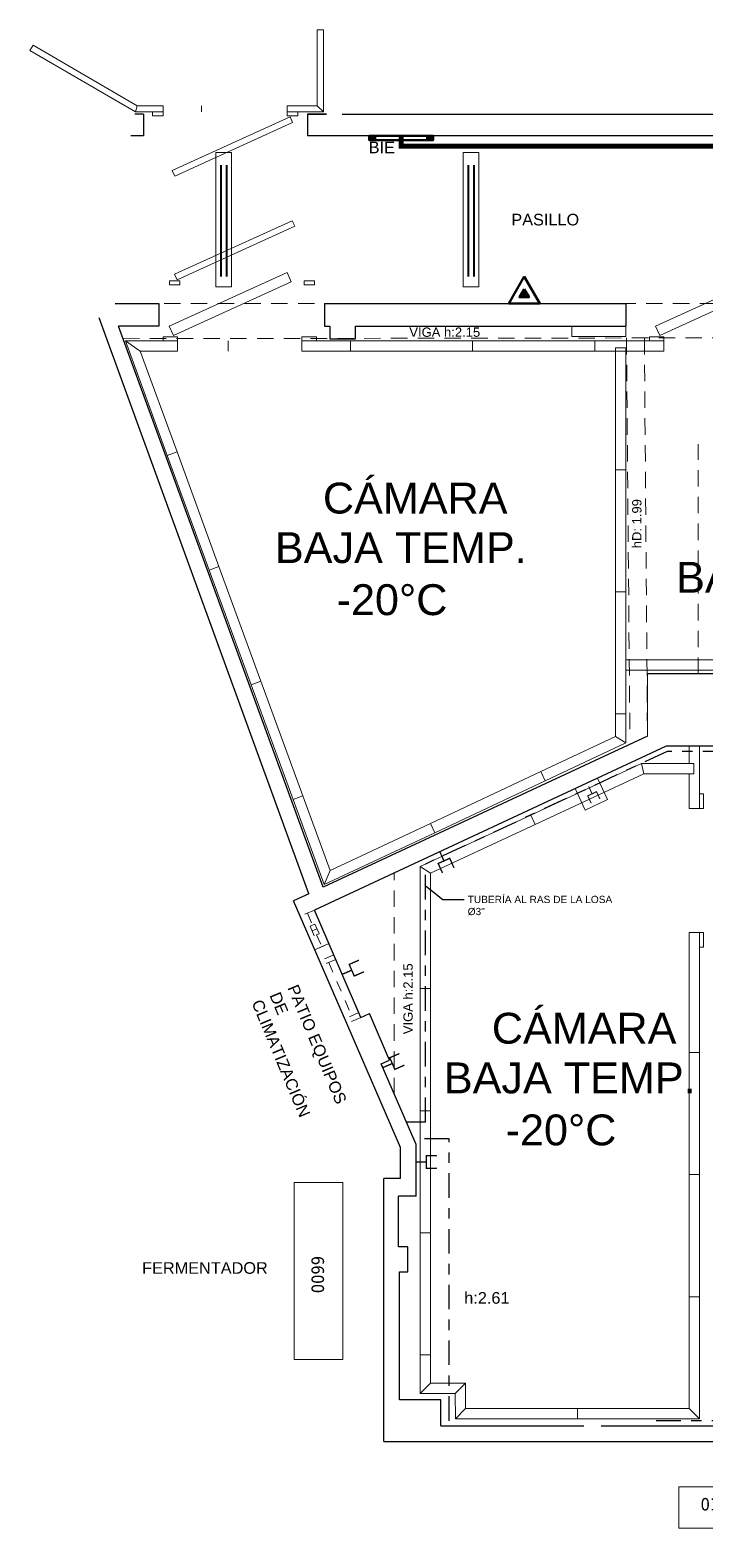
# Model space of a CAD drawing. Header units: metres. Extents: x 3356.8 to 3428.6, y 1327.4 to 1341.9.
# Drawn here: x 3356.82 to 3363.33, y 1327.42 to 1341.9 of the extents above; entities that cross this region are included whole.
import ezdxf
from ezdxf import colors
from ezdxf.entities.mleader import LeaderData, LeaderLine
from ezdxf.math import Vec2, Vec3

# ---------------------------------------------------------------- set-up
doc = ezdxf.new("R2010")
doc.units = ezdxf.units.M
doc.header["$LTSCALE"] = 0.025
for name, pattern in [('CENTER2', [28.575, 19.05, -3.175, 3.175, -3.175]), ('DASHED2', [9.525, 6.35, -3.175]), ('HIDDEN', [9.525, 6.35, -3.175])]:
    doc.linetypes.add(name, pattern=pattern)
for name, color, linetype, lineweight in [('EQUIPAMIENTO', 8, 'Continuous', 13), ('I_Elec_Luminarias', 30, 'Continuous', 15), ('I_Elec_Tomacorrientes', 170, 'Continuous', 15), ('MURO', 5, 'Continuous', 25), ('PCI_EXTINTORES', 10, 'Continuous', 50), ('PROYECCION', 7, 'DASHED2', 9), ('PROYECCION EQUIPOS CLIMA-VENTILACION', 34, 'HIDDEN', 15), ('PROYECCION VIGAS', 252, 'DASHED2', 9), ('TEXTO', 142, 'Continuous', 18), ('VISTA', 2, 'Continuous', 9)]:
    doc.layers.add(name, color=color, linetype=linetype, lineweight=lineweight)
doc.layers.add('I_GAS_TEXTO', color=2, linetype='Continuous')
doc.layers.add('I_GAS_TUBERÍA GAS', color=20, linetype='CENTER2')
doc.styles.add('ROQUE', font='arial.ttf')
doc.styles.get("Standard").update_dxf_attribs({"font": 'arial.ttf'})
doc.styles.add('Tahoma', font='tahoma.ttf', dxfattribs={"height": 0.2})

# ---------------------------------------------------------------- blocks, each defined once
blk = doc.blocks.new('Ventilador extractor 0.35.')
at = {"layer": 'PROYECCION EQUIPOS CLIMA-VENTILACION', "ltscale": 0.3}
for points in [[(0.138, 0.06), (0, 0)], [(0.069, 0.03), (0.119, -0.086)], [(0.096, -0.096), (0.136, -0.188)], [(0.142, -0.076), (0.182, -0.168)], [(0.159, -0.178), (0.209, -0.293)]]:
    blk.add_lwpolyline(points, dxfattribs=at)
at = {"layer": 'PROYECCION EQUIPOS CLIMA-VENTILACION'}
for points in [[(0.096, -0.096), (0.142, -0.076)], [(0.116, -0.142), (0.162, -0.122)], [(0.159, -0.178), (0.182, -0.168)]]:
    blk.add_lwpolyline(points, dxfattribs=at)
at = {"layer": 'PROYECCION EQUIPOS CLIMA-VENTILACION', "ltscale": 0.3}
blk.add_lwpolyline([(0.277, -0.262), (0.141, -0.325)], close=True, dxfattribs=at)
blk = doc.blocks.new('Ventana a.0.66')
at = {"layer": 'PROYECCION', "ltscale": 0.6}
for points in [[(3423.288, 1332.965), (3423.15, 1332.905)], [(3423.17, 1332.859), (3423.15, 1332.905)], [(3423.307, 1332.919), (3423.17, 1332.859)], [(3423.392, 1332.345), (3423.17, 1332.859)], [(3423.239, 1332.889), (3423.461, 1332.375)], [(3423.307, 1332.919), (3423.288, 1332.965)], [(3423.53, 1332.405), (3423.307, 1332.919)], [(3423.53, 1332.405), (3423.392, 1332.345)], [(3423.412, 1332.299), (3423.392, 1332.345)], [(3423.55, 1332.359), (3423.412, 1332.299)], [(3423.55, 1332.359), (3423.53, 1332.405)]]:
    blk.add_lwpolyline(points, dxfattribs=at)
blk = doc.blocks.new('BIE 0.6')
h = blk.add_hatch(color=256)
h.dxf.hatch_style = 1
h.paths.add_polyline_path([(0, 0), (0.059, 0), (0.059, -0.04), (0, -0.04)])
h = blk.add_hatch(color=256)
h.dxf.hatch_style = 1
h.paths.add_polyline_path([(0.561, 0), (0.62, 0), (0.62, -0.04), (0.561, -0.04)])
blk.add_lwpolyline([(0, 0), (0, -0.04), (0.62, -0.04), (0.62, 0), (0, 0)])
for points in [[(0, 0), (0.059, 0), (0.059, -0.04), (0, -0.04)], [(0.561, 0), (0.62, 0), (0.62, -0.04), (0.561, -0.04)]]:
    blk.add_lwpolyline(points, close=True)
blk = doc.blocks.new('EXTINTOR')
h = blk.add_hatch(color=256)
h.dxf.hatch_style = 1
h.paths.add_polyline_path([(0, 0.083), (0.046, 0.003), (-0.047, 0.003)])
for points in [[(0, 0.203), (0.15, -0.057), (-0.15, -0.057)], [(0, 0.083), (0.046, 0.003), (-0.047, 0.003)]]:
    blk.add_lwpolyline(points, close=True)
blk = doc.blocks.new('099')
blk.add_lwpolyline([(0, 0), (1.71, 0), (1.71, 0.47), (0, 0.47)], close=True)
at = {"insert": (0.641, 0.179), "char_height": 0.12, "attachment_point": 7, "style": 'Tahoma'}
blk.add_mtext('0099', dxfattribs=at)
blk = doc.blocks.new('100')
blk.add_lwpolyline([(0, 0), (0.76, 0), (0.76, 0.4), (0, 0.4)], close=True)
at = {"insert": (0.21, 0.168), "char_height": 0.12, "attachment_point": 7, "style": 'Tahoma'}
blk.add_mtext('0100', dxfattribs=at)
blk = doc.blocks.new('fluorescente 2x36w')
blk.add_lwpolyline([(0, -0.15), (1.3, -0.15), (1.3, 0), (0, 0)], close=True)
at = {"lineweight": 40}
for points in [[(0.1, -0.05), (1.178, -0.05)], [(0.1, -0.105), (1.178, -0.105)]]:
    blk.add_lwpolyline(points, dxfattribs=at)
blk = doc.blocks.new('TOMACORRIENTE')
for p, q in [((2012.122, 1879.726), (2012.122, 1879.626)), ((2012.122, 1879.626), (2012.244, 1879.626)), ((2012.183, 1879.626), (2012.183, 1879.526)), ((2012.244, 1879.726), (2012.244, 1879.626))]:
    blk.add_line(p, q)
at = {"const_width": 0.013}
for points in [[(2012.122, 1879.726), (2012.122, 1879.626), (2012.244, 1879.626), (2012.244, 1879.726)], [(2012.183, 1879.526), (2012.183, 1879.626)]]:
    blk.add_lwpolyline(points, dxfattribs=at)
blk = doc.blocks.new('TOMA HERMETICA')
for p, q in [((3136.448, 1574.01), (3136.448, 1573.933)), ((3136.448, 1573.933), (3136.542, 1573.933)), ((3136.495, 1573.933), (3136.495, 1573.856)), ((3136.542, 1574.01), (3136.542, 1573.933))]:
    blk.add_line(p, q)
blk.add_lwpolyline([(3136.384, 1574.047), (3136.622, 1574.047), (3136.622, 1573.819), (3136.384, 1573.819)], close=True)
at = {"const_width": 0.01}
for points in [[(3136.448, 1574.01), (3136.448, 1573.933), (3136.542, 1573.933), (3136.542, 1574.01)], [(3136.495, 1573.856), (3136.495, 1573.933)]]:
    blk.add_lwpolyline(points, dxfattribs=at)

msp = doc.modelspace()

# ---------------------------------------------------------------- linework, layer by layer
at = {"layer": 'I_GAS_TUBERÍA GAS', "ltscale": 0.5}
for points in [[(3364.634, 1334.929), (3362.975, 1334.929), (3360.638, 1333.84)], [(3360.638, 1331.347), (3360.638, 1333.84)], [(3360.638, 1331.347), (3360.454, 1331.347)], [(3360.868, 1331.184), (3360.525, 1331.184)], [(3360.868, 1328.461), (3360.868, 1331.184)], [(3365.258, 1328.461), (3362.848, 1328.461)]]:
    msp.add_lwpolyline(points, dxfattribs=at)
at = {"layer": 'MURO', "color": 4}
msp.add_line((3359.499, 1341.089), (3359.684, 1341.089), dxfattribs=at)
at = {"layer": 'MURO', "color": 5}
for p, q in [((3358.064, 1339.259), (3358.064, 1339.039)), ((3359.664, 1339.259), (3359.664, 1339.039)), ((3358.064, 1339.039), (3357.674, 1339.039))]:
    msp.add_line(p, q, dxfattribs=at)
at = {"layer": 'MURO'}
for p, q in [((3362.574, 1339.259), (3362.574, 1339.039)), ((3360.788, 1328.661), (3360.388, 1328.661)), ((3360.788, 1328.661), (3360.388, 1328.661)), ((3360.788, 1328.411), (3360.788, 1328.661)), ((3360.788, 1328.411), (3360.788, 1328.661)), ((3362.338, 1328.411), (3365.308, 1328.411))]:
    msp.add_line(p, q, dxfattribs=at)
at = {"layer": 'MURO', "color": 4}
for points in [[(3357.914, 1341.089), (3357.83, 1341.089)], [(3357.914, 1341.089), (3357.914, 1340.879)], [(3359.499, 1341.089), (3359.499, 1340.879)], [(3357.914, 1340.879), (3357.794, 1340.879)]]:
    msp.add_lwpolyline(points, dxfattribs=at)
at = {"layer": 'MURO'}
for points in [[(3359.684, 1341.089), (3359.499, 1341.089)], [(3359.834, 1341.089), (3373.554, 1341.089)], [(3359.513, 1333.554), (3359.365, 1333.485)], [(3359.878, 1332.299), (3359.365, 1333.485)], [(3360.016, 1332.359), (3359.567, 1333.396)], [(3360.398, 1331.1), (3359.878, 1332.299)], [(3360.016, 1332.359), (3360.098, 1332.395)], [(3360.293, 1331.945), (3360.098, 1332.395)], [(3360.21, 1331.909), (3360.293, 1331.945)], [(3360.548, 1331.131), (3360.21, 1331.909)], [(3360.238, 1328.261), (3368.788, 1328.261), (3371.094, 1331.815)], [(3360.548, 1330.801), (3360.548, 1331.131)], [(3360.398, 1330.801), (3360.398, 1331.1)], [(3360.398, 1330.801), (3360.238, 1330.801)], [(3360.238, 1328.261), (3360.238, 1330.801)], [(3360.548, 1330.801), (3360.548, 1330.801)], [(3360.548, 1330.631), (3360.548, 1330.801)], [(3360.548, 1330.631), (3360.378, 1330.631)], [(3360.378, 1330.141), (3360.378, 1330.631)], [(3360.468, 1330.141), (3360.378, 1330.141)], [(3360.468, 1329.901), (3360.468, 1330.141)], [(3360.388, 1328.661), (3360.388, 1329.901)], [(3360.388, 1329.901), (3360.468, 1329.901)], [(3360.788, 1328.411), (3362.168, 1328.411)], [(3362.338, 1328.411), (3365.308, 1328.411)]]:
    msp.add_lwpolyline(points, dxfattribs=at)
at = {"layer": 'MURO', "color": 5}
for points in [[(3373.704, 1340.879), (3359.499, 1340.879)], [(3357.642, 1339.259), (3358.064, 1339.259)], [(3359.664, 1339.259), (3362.574, 1339.259)], [(3359.513, 1333.554), (3357.486, 1339.119)], [(3359.65, 1333.618), (3357.674, 1339.039)], [(3359.664, 1339.039), (3359.714, 1339.039), (3359.714, 1338.919), (3359.964, 1338.919), (3359.964, 1339.039)], [(3359.964, 1339.039), (3362.574, 1339.039)], [(3363.494, 1335.679), (3362.784, 1335.679)], [(3362.784, 1335.078), (3359.65, 1333.618)], [(3362.964, 1334.979), (3359.567, 1333.396)], [(3366.044, 1334.979), (3362.964, 1334.979)]]:
    msp.add_lwpolyline(points, dxfattribs=at)
at = {"layer": 'PCI_EXTINTORES', "const_width": 0.05}
msp.add_lwpolyline([(3371.544, 1340.879), (3371.544, 1340.779), (3360.404, 1340.779), (3360.404, 1340.879)], dxfattribs=at)
at = {"layer": 'PROYECCION VIGAS'}
for points in [[(3358.114, 1339.259), (3366.274, 1339.259)], [(3357.718, 1338.919), (3364.914, 1338.929)], [(3362.581, 1338.926), (3362.614, 1335.078)], [(3362.754, 1338.926), (3362.784, 1335.078)], [(3363.274, 1335.679), (3363.274, 1337.899)], [(3360.588, 1330.801), (3360.588, 1333.872)], [(3360.338, 1331.616), (3360.338, 1333.755)]]:
    msp.add_lwpolyline(points, dxfattribs=at)
at = {"layer": 'VISTA', "color": 6}
for p, q in [((3357.838, 1341.111), (3357.854, 1341.171)), ((3358.104, 1341.111), (3357.838, 1341.111)), ((3357.854, 1341.171), (3358.104, 1341.171)), ((3358.104, 1341.111), (3358.104, 1341.171)), ((3358.104, 1341.171), (3358.104, 1341.111)), ((3358.474, 1341.111), (3358.474, 1341.171)), ((3358.474, 1341.171), (3358.474, 1341.111)), ((3359.304, 1341.171), (3359.594, 1341.171)), ((3359.304, 1341.111), (3359.304, 1341.171)), ((3359.304, 1341.171), (3359.304, 1341.111)), ((3359.654, 1341.111), (3359.304, 1341.111)), ((3359.594, 1341.171), (3359.654, 1341.111))]:
    msp.add_line(p, q, dxfattribs=at)
at = {"layer": 'VISTA'}
for p, q in [((3359.104, 1340.879), (3359.104, 1340.879)), ((3362.054, 1339.039), (3362.054, 1338.939)), ((3362.054, 1338.939), (3362.574, 1338.939)), ((3362.574, 1338.939), (3362.574, 1339.039))]:
    msp.add_line(p, q, dxfattribs=at)
at = {"layer": 'VISTA', "color": 4}
for p, q in [((3359.499, 1340.879), (3359.83, 1340.879)), ((3357.74, 1338.899), (3358.245, 1338.899)), ((3357.883, 1338.799), (3357.74, 1338.899)), ((3358.245, 1338.799), (3357.883, 1338.799)), ((3358.245, 1338.899), (3358.245, 1338.799)), ((3358.245, 1338.799), (3358.245, 1338.899)), ((3358.734, 1338.799), (3358.734, 1338.899)), ((3358.734, 1338.899), (3358.734, 1338.799)), ((3359.445, 1338.899), (3359.914, 1338.899)), ((3359.445, 1338.899), (3359.445, 1338.799)), ((3359.445, 1338.799), (3359.445, 1338.899)), ((3359.914, 1338.799), (3359.445, 1338.799)), ((3359.914, 1338.899), (3359.914, 1338.799)), ((3362.274, 1338.899), (3362.943, 1338.899)), ((3362.274, 1338.799), (3362.274, 1338.899)), ((3362.943, 1338.799), (3362.274, 1338.799)), ((3362.943, 1338.899), (3362.943, 1338.799)), ((3362.943, 1338.799), (3362.943, 1338.899)), ((3363.188, 1334.979), (3363.288, 1334.979)), ((3363.188, 1334.813), (3363.188, 1334.979)), ((3363.288, 1334.979), (3363.288, 1334.379)), ((3363.188, 1334.379), (3363.188, 1334.713)), ((3363.288, 1334.379), (3363.188, 1334.379))]:
    msp.add_line(p, q, dxfattribs=at)
at = {"layer": 'VISTA', "color": 5}
msp.add_line((3362.784, 1335.679), (3362.784, 1335.078), dxfattribs=at)
at = {"layer": 'VISTA', "color": 6}
for points in [[(3359.594, 1341.903), (3359.654, 1341.903), (3359.654, 1341.111), (3359.594, 1341.171)], [(3356.818, 1341.705), (3356.849, 1341.757), (3357.854, 1341.171), (3357.838, 1341.111)], [(3358.104, 1341.072), (3358.003, 1341.072), (3358.003, 1341.111), (3358.104, 1341.111)], [(3359.405, 1341.072), (3359.304, 1341.072), (3359.304, 1341.111), (3359.405, 1341.111)], [(3359.356, 1341.007), (3358.217, 1340.49), (3358.193, 1340.545), (3359.331, 1341.062)], [(3358.214, 1339.542), (3359.352, 1340.059), (3359.377, 1340.005), (3358.239, 1339.488)], [(3358.165, 1339.477), (3358.266, 1339.477), (3358.266, 1339.439), (3358.165, 1339.439)], [(3359.466, 1339.477), (3359.567, 1339.477), (3359.567, 1339.439), (3359.466, 1339.439)]]:
    msp.add_lwpolyline(points, close=True, dxfattribs=at)
at = {"layer": 'VISTA', "color": 4}
for points in [[(3358.163, 1339.041), (3359.302, 1339.558), (3359.343, 1339.467), (3358.205, 1338.95)], [(3362.862, 1339.041), (3364, 1339.558), (3364.041, 1339.467), (3362.903, 1338.95)], [(3358.105, 1338.937), (3358.245, 1338.937), (3358.245, 1338.899), (3358.105, 1338.899)], [(3359.445, 1338.937), (3359.585, 1338.937), (3359.585, 1338.899), (3359.445, 1338.899)], [(3362.803, 1338.937), (3362.943, 1338.937), (3362.943, 1338.899), (3362.803, 1338.899)], [(3358.239, 1337.825), (3358.145, 1337.79), (3357.74, 1338.899), (3357.883, 1338.799)], [(3359.914, 1338.899), (3361.094, 1338.899), (3361.094, 1338.799), (3359.914, 1338.799)], [(3361.094, 1338.899), (3362.274, 1338.899), (3362.274, 1338.799), (3361.094, 1338.799)], [(3362.576, 1338.832), (3362.576, 1337.652), (3362.476, 1337.652), (3362.476, 1338.832)], [(3358.644, 1336.716), (3358.55, 1336.682), (3358.145, 1337.79), (3358.239, 1337.825)], [(3362.576, 1337.652), (3362.576, 1336.472), (3362.476, 1336.472), (3362.476, 1337.652)], [(3359.049, 1335.608), (3358.955, 1335.574), (3358.55, 1336.682), (3358.644, 1336.716)], [(3362.576, 1336.472), (3362.576, 1335.292), (3362.476, 1335.292), (3362.476, 1336.472)], [(3362.576, 1335.815), (3363.62, 1335.815), (3363.52, 1335.715), (3362.576, 1335.715)], [(3359.454, 1334.5), (3359.36, 1334.465), (3358.955, 1335.574), (3359.049, 1335.608)], [(3362.576, 1335.292), (3362.576, 1335.011), (3362.476, 1335.074), (3362.476, 1335.292)], [(3362.476, 1335.074), (3362.576, 1335.011), (3361.797, 1334.645), (3361.755, 1334.736)], [(3361.755, 1334.736), (3361.797, 1334.645), (3360.729, 1334.144), (3360.687, 1334.234)], [(3361.657, 1334.315), (3362.727, 1334.813), (3362.749, 1334.713), (3361.7, 1334.224)], [(3363.231, 1334.713), (3362.749, 1334.713), (3362.727, 1334.813), (3363.231, 1334.813)], [(3359.717, 1333.779), (3359.661, 1333.642), (3359.36, 1334.465), (3359.454, 1334.5)], [(3363.326, 1334.519), (3363.326, 1334.379), (3363.288, 1334.379), (3363.288, 1334.519)], [(3360.588, 1333.817), (3361.657, 1334.315), (3361.7, 1334.224), (3360.688, 1333.753)], [(3360.687, 1334.234), (3360.729, 1334.144), (3359.661, 1333.642), (3359.717, 1333.779)], [(3360.688, 1333.753), (3360.688, 1332.637), (3360.588, 1332.637), (3360.588, 1333.817)], [(3363.288, 1333.179), (3363.288, 1332.019), (3363.188, 1332.019), (3363.188, 1333.179)], [(3363.326, 1333.179), (3363.326, 1333.039), (3363.288, 1333.039), (3363.288, 1333.179)], [(3360.688, 1332.637), (3360.688, 1331.457), (3360.588, 1331.457), (3360.588, 1332.637)], [(3363.288, 1332.019), (3363.288, 1330.839), (3363.188, 1330.839), (3363.188, 1332.019)], [(3360.688, 1331.457), (3360.688, 1330.277), (3360.588, 1330.277), (3360.588, 1331.457)], [(3363.288, 1330.839), (3363.288, 1329.659), (3363.188, 1329.659), (3363.188, 1330.839)], [(3360.688, 1330.277), (3360.688, 1329.097), (3360.588, 1329.097), (3360.588, 1330.277)], [(3363.288, 1329.659), (3363.288, 1328.479), (3363.188, 1328.579), (3363.188, 1329.659)], [(3360.688, 1329.097), (3360.688, 1328.823), (3360.588, 1328.723), (3360.588, 1329.097)], [(3360.688, 1328.823), (3361.027, 1328.823), (3360.927, 1328.723), (3360.588, 1328.723)], [(3361.027, 1328.823), (3361.027, 1328.579), (3360.928, 1328.479), (3360.927, 1328.723)], [(3361.027, 1328.579), (3362.108, 1328.579), (3362.108, 1328.479), (3360.928, 1328.479)], [(3363.288, 1328.479), (3362.108, 1328.479), (3362.108, 1328.579), (3363.188, 1328.579)]]:
    msp.add_lwpolyline(points, close=True, dxfattribs=at)

# ---------------------------------------------------------------- block references
at = {"layer": 'EQUIPAMIENTO', "rotation": 90}
msp.add_blockref('099', (3359.84, 1329.052), dxfattribs=at)
at = {"layer": 'EQUIPAMIENTO'}
msp.add_blockref('100', (3363.087, 1327.423), dxfattribs=at)
at = {"layer": 'I_Elec_Luminarias', "rotation": 90}
for p in [(3358.614, 1339.419), (3361.004, 1339.419)]:
    msp.add_blockref('fluorescente 2x36w', p, dxfattribs=at)
at = {"layer": 'I_Elec_Tomacorrientes'}
for name, p, rotation in [('TOMA HERMETICA', (5540.54, 4085.868), 204.9826391767911), ('TOMACORRIENTE', (4428.355, 3872.028), 204.1393677221004), ('TOMACORRIENTE', (835.4, 2432.196), 293.4186054363423), ('TOMACORRIENTE', (835.792, 2431.294), 293.4186054363423), ('TOMACORRIENTE', (1481.022, 3343.144), 270)]:
    msp.add_blockref(name, p, dxfattribs=dict(at, rotation=rotation))
at = {"layer": 'PCI_EXTINTORES'}
for name, p in [('BIE 0.6', (3360.094, 1340.879)), ('EXTINTOR', (3361.594, 1339.316))]:
    msp.add_blockref(name, p, dxfattribs=at)
at = {"layer": 'PROYECCION'}
msp.add_blockref('Ventana a.0.66', (-63.534, 0), dxfattribs=at)
at = {"layer": 'PROYECCION EQUIPOS CLIMA-VENTILACION'}
msp.add_blockref('Ventilador extractor 0.35.', (3359.429, 1333.336), dxfattribs=at)

# ---------------------------------------------------------------- texts
at = {"layer": 'PCI_EXTINTORES', "insert": (3360.091, 1340.824), "char_height": 0.1125, "attachment_point": 1, "style": 'ROQUE'}
msp.add_mtext_dynamic_manual_height_columns('BIE', width=1.46857, gutter_width=1, heights=[0], dxfattribs=at)
at = {"layer": 'PROYECCION VIGAS', "insert": (3360.483, 1339.027), "char_height": 0.09, "attachment_point": 1, "style": 'ROQUE'}
msp.add_mtext_dynamic_manual_height_columns('VIGA h:2.15', width=1.46857, gutter_width=1, heights=[0], dxfattribs=at)
at = {"layer": 'PROYECCION VIGAS', "char_height": 0.09, "attachment_point": 1, "rotation": 90, "style": 'ROQUE'}
for s, insert in [('hD: 1.99', (3362.636, 1336.893)), ('VIGA h:2.15', (3360.426, 1332.196))]:
    msp.add_mtext_dynamic_manual_height_columns(s, width=1.46857, gutter_width=1, heights=[0], dxfattribs=dict(at, insert=insert))
at = {"layer": 'TEXTO', "char_height": 0.1125, "attachment_point": 1, "style": 'ROQUE'}
for s, insert in [('PASILLO', (3361.469, 1340.126)), ('FERMENTADOR', (3357.902, 1329.993)), ('h:2.61', (3361.014, 1329.704))]:
    msp.add_mtext_dynamic_manual_height_columns(s, width=1.46857, gutter_width=1, heights=[0], dxfattribs=dict(at, insert=insert))
at = {"layer": 'TEXTO', "insert": (3359.407, 1332.689), "char_height": 0.1125, "attachment_point": 1, "rotation": 292.7253, "style": 'ROQUE'}
msp.add_mtext_dynamic_manual_height_columns('PATIO EQUIPOS DE CLIMATIZACIÓN', width=1.46857, gutter_width=1, heights=[0], dxfattribs=at)
at = {"layer": 'VISTA', "color": 6}
for s, height, p in [('    CÁMARA ', 0.29845, (3359.185, 1337.229)), ('BAJA TEMP.', 0.2985, (3359.185, 1336.75)), ('BAJA TEMP.', 0.2985, (3363.061, 1336.463)), ('        -20°C', 0.29845, (3358.854, 1336.247)), ('    CÁMARA ', 0.29845, (3360.817, 1332.105)), ('BAJA TEMP.', 0.2985, (3360.817, 1331.625)), ('        -20°C', 0.29845, (3360.487, 1331.122))]:
    msp.add_text(s, height=height, dxfattribs=at).set_placement(p)

# ---------------------------------------------------------------- leaders
at = {"layer": 'I_GAS_TEXTO'}
ml = msp.add_multileader_mtext('Standard', dxfattribs=at)
ml.set_content('TUBERÍA AL RAS DE LA LOSA\\P%%C3"', color=256, style='ROQUE')
ml.set_leader_properties(color=256)
ml.build(insert=Vec2(0, 0))
ml.multileader.update_dxf_attribs({"dogleg_length": 0.05, "arrow_head_size": 0.035, "scale": 0.7})
ctx = ml.context
ctx.base_point, ctx.scale, ctx.char_height, ctx.arrow_head_size, ctx.landing_gap_size, ctx.plane_origin = Vec3(3361.012, 1333.497), 0.7, 0.07, 0.035, 0.035, Vec3(3357.705, 1333.585)
notes = []
notes.append((ctx, [(0, (1, 1, 0), (3360.977, 1333.497), (1, 0), 0.035, [(0, [(3360.623, 1333.645), (3360.807, 1333.497)], 0, [])])]))
ctx.mtext.insert, ctx.mtext.flow_direction = Vec3(3361.047, 1333.534), 5
for ctx, leaders in notes:
    for number, flags, end, landing, length, lines in leaders:
        leader = LeaderData()
        leader.index, (leader.has_last_leader_line, leader.has_dogleg_vector, leader.attachment_direction) = number, flags
        leader.last_leader_point, leader.dogleg_vector, leader.dogleg_length = Vec3(end), Vec3(landing), length
        for number, points, colour, breaks in lines:
            line = LeaderLine()
            line.index, line.vertices, line.color, line.breaks = number, Vec3.list(points), colors.encode_raw_color(colour), breaks
            leader.lines.append(line)
        ctx.leaders.append(leader)

doc.saveas('drawing.dxf')
